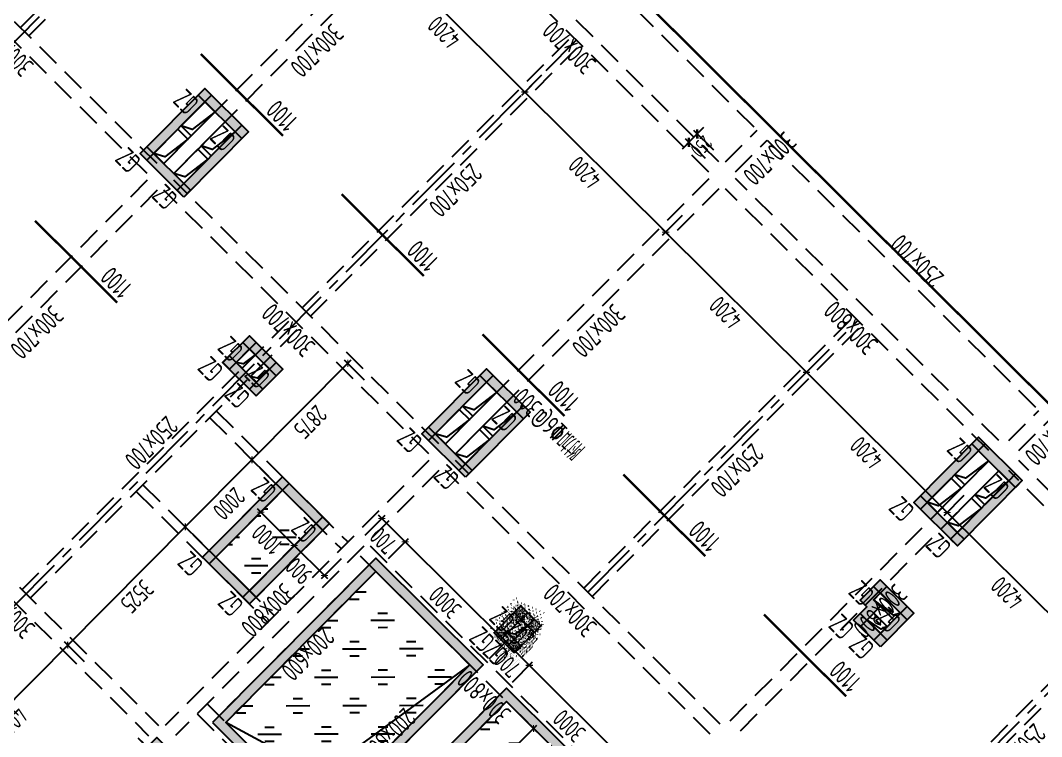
# Model space of a CAD drawing. Extents: x 517450926 to 520131079, y 3499134486 to 3500888201.
# Drawn here: x 518549581 to 518571178, y 3500289607 to 3500304741 of the extents above; entities that cross this region are included whole.
import ezdxf
from ezdxf.enums import TextEntityAlignment as Align

# ---------------------------------------------------------------- set-up
doc = ezdxf.new("R2010")
doc.units = 0
doc.header["$LTSCALE"] = 1000
doc.header["$MEASUREMENT"] = 0
doc.linetypes.add('CENTER', pattern=[2, 1.25, -0.25, 0.25, -0.25])
doc.linetypes.add('DASHED', pattern=[0.75, 0.5, -0.25])
doc.layers.get('0').update_dxf_attribs({"linetype": 'CONTINUOUS'})
doc.layers.get('Defpoints').update_dxf_attribs({"color": 2, "linetype": 'CONTINUOUS'})
for name, color, linetype in [('S_AXIS', 8, 'CENTER'), ('S_AXIS_DIMS', 3, 'CONTINUOUS'), ('S_BEAM', 4, 'DASHED'), ('S_BEAM_SECD_TEXT_HORZ', 9, 'CONTINUOUS'), ('S_BEAM_TEXT_HORZ', 7, 'CONTINUOUS'), ('S_BEAM_TEXT_VERT', 41, 'CONTINUOUS'), ('S_COLU', 2, 'CONTINUOUS'), ('S_COLU_HACH', 15, 'CONTINUOUS'), ('S_COLU_TEXT', 7, 'CONTINUOUS'), ('S_DETL', 7, 'CONTINUOUS'), ('S_DETL_HACH', 254, 'CONTINUOUS'), ('S_FLOR_ENHN', 91, 'DASHED'), ('S_FLOR_TEXT', 51, 'CONTINUOUS'), ('S_HOLE', 201, 'CONTINUOUS'), ('S_PLAN_HACH', 254, 'CONTINUOUS'), ('S_PLAN_REIN', 1, 'CONTINUOUS')]:
    doc.layers.add(name, color=color, linetype=linetype)
doc.styles.add('TH-STYLE3', font='tssdeng.shx', dxfattribs={"width": 0.7, "bigfont": 'tssdchn.shx'})
doc.styles.add('样式 1', font='Tssdeng.shx', dxfattribs={"width": 0.7, "bigfont": 'Tssdchn.shx'})
doc.dimstyles.new('TSSD_100_100', dxfattribs={"dimtxt": 375, "dimasz": 100, "dimexe": 100, "dimexo": 0, "dimgap": 125, "dimtad": 1, "dimdec": 1, "dimdsep": 46, "dimtxsty": 'TH-STYLE3', "dimblk": 'ARCHTICK', "dimcen": -100, "dimdle": 100, "dimclrt": 7, "dimadec": 0, "dimazin": 0, "dimtfac": 1, "dimtdec": 1, "dimtix": 1, "dimtmove": 2, "dimatfit": 3, "dimldrblk": 'ARCHTICK', "dimfxl": 500, "dimfxlon": 1, "dimtolj": 1, "dimtzin": 0, "dimarcsym": 0})
doc.dimstyles.new('TSSD_100_100$0', dxfattribs={"dimtxt": 300, "dimasz": 100, "dimexe": 100, "dimexo": 250, "dimgap": 100, "dimtad": 1, "dimdec": 0, "dimzin": 0, "dimdsep": 46, "dimtxsty": 'TH-STYLE3', "dimblk": '_tsdbk', "dimcen": 0, "dimdle": 100, "dimclrt": 7, "dimadec": 1, "dimazin": 0, "dimtfac": 1, "dimtdec": 0, "dimtix": 1, "dimtmove": 2, "dimatfit": 3, "dimldrblk": '_tsdbk', "dimfxl": 1, "dimtolj": 1, "dimtzin": 0, "dimarcsym": 0})
pattern_1 = [(49.99999999999999, (-4138.909421205521, -3263.730762004852), (71.72601826007536, -6.275213498259504), [7.5, -82.5]), (355, (-4138.909421205521, -3263.730762004852), (-13.8751333613, 75.21921337000119), [6, -66]), (100.45144446, (-4132.93225312233, -3264.253695964813), (57.8508846727112, 68.94399909686294), [6.374019199999998, -70.11421119999997]), (46.18420000000002, (-4138.909421205521, -3243.730761528015), (106.7241330671573, -16.55192807930766), [11.25, -123.75]), (96.63563549, (-4130.015746593475, -3245.110092639923), (93.46619456742285, 97.41186007745506), [9.5610342, -105.171376]), (351.1841639899999, (-4138.909421205521, -3243.730761528015), (93.46619450547733, 97.41186002699904), [9, -99.0000001]), (20.99999999999998, (-4128.909420967102, -3248.730761528015), (59.69070521184618, -40.2618890665339), [7.5, -82.5]), (326.0000000000001, (-4128.909420967102, -3248.730761528015), (24.33153319215817, 72.5150045046853), [6, -66]), (71.45144473999999, (-4123.935195684433, -3252.085919380188), (84.02223767299711, 32.25311528063538), [6.374019000000001, -70.1142112]), (37.50000000000001, (-4138.909421205521, -3263.730762004852), (1.215985531729071, 33.28938538313115), [0, -65.19999999999999, 0, -67, 0, -66.25]), (7.499999999999987, (-4138.909421205521, -3263.730762004852), (26.30695374421486, 39.44117118823603), [0, -38.2, 0, -63.7, 0, -25.25]), (327.4999999999999, (-4161.209421157837, -3263.730761528015), (53.38224361724092, -2.255487173437977), [0, -25, 0, -78, 0, -103.5]), (317.5, (-4171.209421157837, -3263.730761528015), (58.31861693423862, 10.01049823323177), [0, -32.49999999999999, 0, -51.79999999999999, 0, -73.49999999999999])]

# ---------------------------------------------------------------- blocks, each defined once
blk = doc.blocks.new('_ArchTick')
at = {"color": 0, "const_width": 0.25}
blk.add_lwpolyline([(-0.5303300858904549, -0.5303300858895454), (0.5303300858904549, 0.5303300858895454)], dxfattribs=at)
blk = doc.blocks.new('*D211')
at = {"layer": 'Defpoints', "color": 0, "transparency": 16777216}
for p in [(518570166.2783051, 3500295331.75263), (518569183.3229949, 3500294343.385498), (518573144.2686317, 3500292370.068354)]:
    blk.add_point(p, dxfattribs=at)
at = {"layer": 'S_AXIS_DIMS', "color": 0, "lineweight": -2, "transparency": 16777216}
for p, q in [((518569535.9044557, 3500294697.908154), (518569112.8067029, 3500294272.480967)), ((518572232.2178471, 3500291311.184924), (518569112.4184637, 3500294413.90179)), ((518572513.8947768, 3500291736.223872), (518572090.797024, 3500291310.796685))]:
    blk.add_line(p, q, dxfattribs=at)
at = {"layer": 'S_AXIS_DIMS', "color": 0, "lineweight": -2, "transparency": 16777216, "xscale": 100, "yscale": 100, "zscale": 100}
for p, rotation in [((518569183.3229949, 3500294343.385498), 135.1572922653654), ((518572161.3133161, 3500291381.701216), 315.1572922653655)]:
    blk.add_blockref('_ArchTick', p, dxfattribs=dict(at, rotation=rotation))
at = {"layer": 'S_AXIS_DIMS', "color": 7, "transparency": 16777216, "insert": (518570451.9547424, 3500292640.966697), "char_height": 375, "attachment_point": 5, "rotation": 135.1572922653654, "style": 'TH-STYLE3'}
blk.add_mtext('\\A1;4200', dxfattribs=at)
blk = doc.blocks.new('*D212')
at = {"layer": 'Defpoints', "color": 0, "transparency": 16777216}
for p in [(518567294.0624247, 3500298399.793711), (518566205.3326759, 3500297305.069781), (518570166.2783051, 3500295331.75263)]:
    blk.add_point(p, dxfattribs=at)
at = {"layer": 'S_AXIS_DIMS', "color": 0, "lineweight": -2, "transparency": 16777216}
for p, q in [((518566557.9141366, 3500297659.592437), (518566134.8163838, 3500297234.16525)), ((518569254.2275279, 3500294272.869207), (518566134.4281447, 3500297375.586073)), ((518569535.9044573, 3500294697.908155), (518569112.8067045, 3500294272.480968))]:
    blk.add_line(p, q, dxfattribs=at)
at = {"layer": 'S_AXIS_DIMS', "color": 0, "lineweight": -2, "transparency": 16777216, "xscale": 100, "yscale": 100, "zscale": 100}
for p, rotation in [((518566205.3326759, 3500297305.069781), 135.1572922653654), ((518569183.3229966, 3500294343.3855), 315.1572922653655)]:
    blk.add_blockref('_ArchTick', p, dxfattribs=dict(at, rotation=rotation))
at = {"layer": 'S_AXIS_DIMS', "color": 7, "transparency": 16777216, "insert": (518567473.9644232, 3500295602.65098), "char_height": 375, "attachment_point": 5, "rotation": 135.1572922653654, "style": 'TH-STYLE3'}
blk.add_mtext('\\A1;4200', dxfattribs=at)
blk = doc.blocks.new('*D213')
at = {"layer": 'Defpoints', "color": 0, "transparency": 16777216}
for p in [(518564245.5558221, 3500301290.573428), (518563227.3423781, 3500300266.754043), (518567294.0624247, 3500298399.793711)]:
    blk.add_point(p, dxfattribs=at)
at = {"layer": 'S_AXIS_DIMS', "color": 0, "lineweight": -2, "transparency": 16777216}
for p, q in [((518563579.9238391, 3500300621.276699), (518563156.826086, 3500300195.849512)), ((518566276.2372084, 3500297234.553491), (518563156.4378469, 3500300337.270335)), ((518566557.9141381, 3500297659.592439), (518566134.816385, 3500297234.165252))]:
    blk.add_line(p, q, dxfattribs=at)
at = {"layer": 'S_AXIS_DIMS', "color": 0, "lineweight": -2, "transparency": 16777216, "xscale": 100, "yscale": 100, "zscale": 100}
for p, rotation in [((518563227.3423781, 3500300266.754043), 135.1572922653654), ((518566205.3326771, 3500297305.069782), 315.1572922653655)]:
    blk.add_blockref('_ArchTick', p, dxfattribs=dict(at, rotation=rotation))
at = {"layer": 'S_AXIS_DIMS', "color": 7, "transparency": 16777216, "insert": (518564495.9741147, 3500298564.335253), "char_height": 375, "attachment_point": 5, "rotation": 135.1572922653654, "style": 'TH-STYLE3'}
blk.add_mtext('\\A1;4200', dxfattribs=at)
blk = doc.blocks.new('*D214')
at = {"layer": 'Defpoints', "color": 0, "transparency": 16777216}
for p in [(518561338.0817955, 3500304323.162248), (518560249.3520553, 3500303228.438327), (518564245.5558221, 3500301290.573428)]:
    blk.add_point(p, dxfattribs=at)
at = {"layer": 'S_AXIS_DIMS', "color": 0, "lineweight": -2, "transparency": 16777216}
for p, q in [((518560601.933516, 3500303582.960983), (518560178.8357632, 3500303157.533796)), ((518563298.2469096, 3500300196.237751), (518560178.4475241, 3500303298.954619)), ((518563579.9238393, 3500300621.276699), (518563156.8260865, 3500300195.849512))]:
    blk.add_line(p, q, dxfattribs=at)
at = {"layer": 'S_AXIS_DIMS', "color": 0, "lineweight": -2, "transparency": 16777216, "xscale": 100, "yscale": 100, "zscale": 100}
for p, rotation in [((518560249.3520553, 3500303228.438327), 135.1572922653654), ((518563227.3423786, 3500300266.754043), 315.1572922653655)]:
    blk.add_blockref('_ArchTick', p, dxfattribs=dict(at, rotation=rotation))
at = {"layer": 'S_AXIS_DIMS', "color": 7, "transparency": 16777216, "insert": (518561517.9838037, 3500301526.019526), "char_height": 375, "attachment_point": 5, "rotation": 135.1572922653654, "style": 'TH-STYLE3'}
blk.add_mtext('\\A1;4200', dxfattribs=at)
blk = doc.blocks.new('*D215')
at = {"layer": 'Defpoints', "color": 0, "transparency": 16777216}
for p in [(518558289.5752032, 3500307213.941969), (518557271.3617599, 3500306190.122584), (518561338.0817955, 3500304323.162248)]:
    blk.add_point(p, dxfattribs=at)
at = {"layer": 'S_AXIS_DIMS', "color": 0, "lineweight": -2, "transparency": 16777216}
for p, q in [((518557623.9432206, 3500306544.64524), (518557200.8454678, 3500306119.218053)), ((518560320.2565868, 3500303157.922035), (518557200.4572287, 3500306260.638876)), ((518560601.9335163, 3500303582.960983), (518560178.8357635, 3500303157.533796))]:
    blk.add_line(p, q, dxfattribs=at)
at = {"layer": 'S_AXIS_DIMS', "color": 0, "lineweight": -2, "transparency": 16777216, "xscale": 100, "yscale": 100, "zscale": 100}
for p, rotation in [((518557271.3617599, 3500306190.122584), 135.1572922653654), ((518560249.3520555, 3500303228.438327), 315.1572922653655)]:
    blk.add_blockref('_ArchTick', p, dxfattribs=dict(at, rotation=rotation))
at = {"layer": 'S_AXIS_DIMS', "color": 7, "transparency": 16777216, "insert": (518558539.993495, 3500304487.703795), "char_height": 375, "attachment_point": 5, "rotation": 135.1572922653654, "style": 'TH-STYLE3'}
blk.add_mtext('\\A1;4200', dxfattribs=at)
blk = doc.blocks.new('*D280')
at = {"layer": 'Defpoints', "color": 0, "transparency": 16777216}
for p in [(518560343.7274613, 3500291113.373983), (518559721.4354727, 3500290487.655864), (518561848.5714071, 3500288372.167103)]:
    blk.add_point(p, dxfattribs=at)
at = {"layer": 'S_AXIS_DIMS', "color": 0, "lineweight": -2, "transparency": 16777216}
for p, q in [((518559991.1460006, 3500290758.851328), (518560414.2437534, 3500291184.278515)), ((518562541.7679257, 3500288927.368929), (518560272.8229301, 3500291183.890276)), ((518562118.2819338, 3500288643.362565), (518562541.3796866, 3500289068.789752))]:
    blk.add_line(p, q, dxfattribs=at)
at = {"layer": 'S_AXIS_DIMS', "color": 0, "lineweight": -2, "transparency": 16777216, "xscale": 100, "yscale": 100, "zscale": 100}
for p, rotation in [((518560343.7274613, 3500291113.373983), 135.1572922659514), ((518562470.8633945, 3500288997.885221), 315.1572922659514)]:
    blk.add_blockref('_ArchTick', p, dxfattribs=dict(at, rotation=rotation))
at = {"layer": 'S_AXIS_DIMS', "color": 7, "transparency": 16777216, "insert": (518561186.9320149, 3500289834.052942), "char_height": 375, "attachment_point": 5, "rotation": 135.1572922659514, "style": 'TH-STYLE3'}
blk.add_mtext('\\A1;3000', dxfattribs=at)
blk = doc.blocks.new('*D281')
at = {"layer": 'Defpoints', "color": 0, "transparency": 16777216}
for p in [(518557720.2598088, 3500293722.476796), (518557097.9678183, 3500293096.758675), (518559228.0097077, 3500290984.191863)]:
    blk.add_point(p, dxfattribs=at)
at = {"layer": 'S_AXIS_DIMS', "color": 0, "lineweight": -2, "transparency": 16777216}
for p, q in [((518557367.6783478, 3500293367.954141), (518557790.7761009, 3500293793.381328)), ((518559918.300276, 3500291536.471739), (518557649.3552778, 3500293792.993088)), ((518559494.8142838, 3500291252.465375), (518559917.9120369, 3500291677.892562))]:
    blk.add_line(p, q, dxfattribs=at)
at = {"layer": 'S_AXIS_DIMS', "color": 0, "lineweight": -2, "transparency": 16777216, "xscale": 100, "yscale": 100, "zscale": 100}
for p, rotation in [((518557720.2598088, 3500293722.476796), 135.1572922659514), ((518559847.3957448, 3500291606.988031), 315.1572922659514)]:
    blk.add_blockref('_ArchTick', p, dxfattribs=dict(at, rotation=rotation))
at = {"layer": 'S_AXIS_DIMS', "color": 7, "transparency": 16777216, "insert": (518558563.4643638, 3500292443.155754), "char_height": 375, "attachment_point": 5, "rotation": 135.1572922659514, "style": 'TH-STYLE3'}
blk.add_mtext('\\A1;3000', dxfattribs=at)
blk = doc.blocks.new('*D283')
at = {"layer": 'Defpoints', "color": 0, "transparency": 16777216}
for p in [(518559850.0109386, 3500290359.784417), (518560433.8314097, 3500289779.160666), (518556465.2288954, 3500286956.3669)]:
    blk.add_point(p, dxfattribs=at)
at = {"layer": 'S_AXIS_DIMS', "color": 0, "lineweight": -2, "transparency": 16777216}
for p, q in [((518560079.3087525, 3500290131.742126), (518560504.7359395, 3500289708.644373)), ((518556978.5330729, 3500286304.838618), (518560504.3477004, 3500289850.065197)), ((518556694.5267093, 3500286728.32461), (518557119.9538963, 3500286305.226856))]:
    blk.add_line(p, q, dxfattribs=at)
at = {"layer": 'S_AXIS_DIMS', "color": 0, "lineweight": -2, "transparency": 16777216, "xscale": 100, "yscale": 100, "zscale": 100}
for p, rotation in [((518560433.8314083, 3500289779.160666), 45.15729226595141), ((518557049.049365, 3500286375.743149), 225.1572922659514)]:
    blk.add_blockref('_ArchTick', p, dxfattribs=dict(at, rotation=rotation))
at = {"layer": 'S_AXIS_DIMS', "color": 7, "transparency": 16777216, "insert": (518558963.0170469, 3500287857.088494), "char_height": 375, "attachment_point": 5, "rotation": 225.1572922659514, "style": 'TH-STYLE3'}
blk.add_mtext('\\A1;4800', dxfattribs=at)
blk = doc.blocks.new('*D284')
at = {"layer": 'Defpoints', "color": 0, "transparency": 16777216}
for p in [(518556505.1717675, 3500297494.246012), (518557000.6197884, 3500297001.510826), (518554973.2763708, 3500294963.00554)]:
    blk.add_point(p, dxfattribs=at)
at = {"layer": 'S_AXIS_DIMS', "color": 0, "lineweight": -2, "transparency": 16777216}
for p, q in [((518554407.3120587, 3500295384.836193), (518556575.6880586, 3500297565.150543)), ((518556859.6944222, 3500297141.664551), (518556434.267235, 3500297564.762304)), ((518554832.351007, 3500295103.159264), (518554406.9238198, 3500295526.257016))]:
    blk.add_line(p, q, dxfattribs=at)
at = {"layer": 'S_AXIS_DIMS', "color": 0, "lineweight": -2, "transparency": 16777216, "xscale": 100, "yscale": 100, "zscale": 100}
for p, rotation in [((518556505.1717663, 3500297494.246012), 45.15729226595141), ((518554477.828351, 3500295455.740725), 225.1572922659514)]:
    blk.add_blockref('_ArchTick', p, dxfattribs=dict(at, rotation=rotation))
at = {"layer": 'S_AXIS_DIMS', "color": 7, "transparency": 16777216, "insert": (518555713.076719, 3500296254.629955), "char_height": 375, "attachment_point": 5, "rotation": 225.1572922659514, "style": 'TH-STYLE3'}
blk.add_mtext('\\A1;2875', dxfattribs=at)
blk = doc.blocks.new('*D285')
at = {"layer": 'Defpoints', "color": 0, "transparency": 16777216}
for p in [(518554982.1393986, 3500294954.191058), (518553067.5025172, 3500294037.65011), (518553571.813555, 3500293536.100436)]:
    blk.add_point(p, dxfattribs=at)
at = {"layer": 'S_AXIS_DIMS', "color": 0, "lineweight": -2, "transparency": 16777216}
for p, q in [((518554548.344651, 3500295526.645264), (518552996.9862239, 3500293966.745579)), ((518554832.3510144, 3500295103.159272), (518554406.9238274, 3500295526.257025)), ((518553422.0251718, 3500293685.068649), (518552996.5979848, 3500294108.166402))]:
    blk.add_line(p, q, dxfattribs=at)
at = {"layer": 'S_AXIS_DIMS', "color": 0, "lineweight": -2, "transparency": 16777216, "xscale": 100, "yscale": 100, "zscale": 100}
for p, rotation in [((518554477.8283587, 3500295455.740733), 45.15729226595141), ((518553067.502516, 3500294037.650109), 225.1572922659514)]:
    blk.add_blockref('_ArchTick', p, dxfattribs=dict(at, rotation=rotation))
at = {"layer": 'S_AXIS_DIMS', "color": 7, "transparency": 16777216, "insert": (518553994.2420979, 3500294526.332008), "char_height": 375, "attachment_point": 5, "rotation": 225.1572922659514, "style": 'TH-STYLE3'}
blk.add_mtext('\\A1;2000', dxfattribs=at)
blk = doc.blocks.new('*D286')
at = {"layer": 'Defpoints', "color": 0, "transparency": 16777216}
for p in [(518553571.813555, 3500293536.100436), (518550581.8032205, 3500291538.265385), (518552397.8481281, 3500289732.164264)]:
    blk.add_point(p, dxfattribs=at)
at = {"layer": 'S_AXIS_DIMS', "color": 0, "lineweight": -2, "transparency": 16777216}
for p, q in [((518553138.0188093, 3500294108.55464), (518550511.2869272, 3500291467.360854)), ((518553422.0251729, 3500293685.068647), (518552996.597986, 3500294108.1664)), ((518550936.325875, 3500291185.683924), (518550510.8986881, 3500291608.781677))]:
    blk.add_line(p, q, dxfattribs=at)
at = {"layer": 'S_AXIS_DIMS', "color": 0, "lineweight": -2, "transparency": 16777216, "xscale": 100, "yscale": 100, "zscale": 100}
for p, rotation in [((518553067.5025172, 3500294037.650108), 45.15729226595141), ((518550581.8032193, 3500291538.265385), 225.1572922659514)]:
    blk.add_blockref('_ArchTick', p, dxfattribs=dict(at, rotation=rotation))
at = {"layer": 'S_AXIS_DIMS', "color": 7, "transparency": 16777216, "insert": (518552046.2295284, 3500292567.594334), "char_height": 375, "attachment_point": 5, "rotation": 225.1572922659514, "style": 'TH-STYLE3'}
blk.add_mtext('\\A1;3525', dxfattribs=at)
blk = doc.blocks.new('*D287')
at = {"layer": 'Defpoints', "color": 0, "transparency": 16777216}
for p in [(518555885.205833, 3500294160.495075), (518555372.3102145, 3500293644.775626), (518556664.3792455, 3500293667.657441)]:
    blk.add_point(p, dxfattribs=at)
at = {"layer": 'S_AXIS_DIMS', "color": 0, "lineweight": -2, "transparency": 16777216}
for p, q in [((518555724.8916752, 3500293999.298282), (518555301.7939224, 3500293573.871095)), ((518556081.3555841, 3500292939.612647), (518555301.4056833, 3500293715.291918)), ((518556363.0325136, 3500293364.651595), (518555939.9347608, 3500292939.224408))]:
    blk.add_line(p, q, dxfattribs=at)
at = {"layer": 'S_AXIS_DIMS', "color": 0, "lineweight": -2, "transparency": 16777216, "xscale": 100, "yscale": 100, "zscale": 100}
for p, rotation in [((518555372.3102145, 3500293644.775626), 135.1572922659514), ((518556010.4510529, 3500293010.128939), 315.1572922659514)]:
    blk.add_blockref('_ArchTick', p, dxfattribs=dict(at, rotation=rotation))
at = {"layer": 'S_AXIS_DIMS', "color": 7, "transparency": 16777216, "insert": (518555471.017221, 3500293105.875623), "char_height": 375, "attachment_point": 5, "rotation": 135.1572922659514, "style": 'TH-STYLE3'}
blk.add_mtext('\\A1;900', dxfattribs=at)
blk = doc.blocks.new('*D288')
at = {"layer": 'Defpoints', "color": 0, "transparency": 16777216}
for p in [(518555123.9484515, 3500294813.158464), (518554663.2649031, 3500294349.938547), (518555832.9937625, 3500294107.995545)]:
    blk.add_point(p, dxfattribs=at)
at = {"layer": 'S_AXIS_DIMS', "color": 0, "lineweight": -2, "transparency": 16777216}
for p, q in [((518555015.8463638, 3500294704.461203), (518554592.748611, 3500294279.034016)), ((518555443.2147446, 3500293574.259335), (518554592.3603721, 3500294420.454839)), ((518555724.891674, 3500293999.298283), (518555301.7939212, 3500293573.871096))]:
    blk.add_line(p, q, dxfattribs=at)
at = {"layer": 'S_AXIS_DIMS', "color": 0, "lineweight": -2, "transparency": 16777216, "xscale": 100, "yscale": 100, "zscale": 100}
for p, rotation in [((518554663.2649031, 3500294349.938547), 135.1572922659514), ((518555372.3102133, 3500293644.775627), 315.1572922659514)]:
    blk.add_blockref('_ArchTick', p, dxfattribs=dict(at, rotation=rotation))
at = {"layer": 'S_AXIS_DIMS', "color": 7, "transparency": 16777216, "insert": (518554797.4241455, 3500293775.780427), "char_height": 375, "attachment_point": 5, "rotation": 135.1572922659514, "style": 'TH-STYLE3'}
blk.add_mtext('\\A1;1000', dxfattribs=at)
blk = doc.blocks.new('*D375')
at = {"layer": 'Defpoints', "color": 0, "transparency": 16777216}
for p in [(518559847.3957441, 3500291606.988029), (518559225.103754, 3500290981.269909), (518559721.4354727, 3500290487.655864)]:
    blk.add_point(p, dxfattribs=at)
at = {"layer": 'S_AXIS_DIMS', "color": 0, "lineweight": -2, "transparency": 16777216}
for p, q in [((518559494.8142834, 3500291252.465374), (518559917.9120364, 3500291677.892561)), ((518559847.3957441, 3500291606.988029), (518559776.4912128, 3500291677.504322)), ((518560343.7274623, 3500291113.373984), (518559847.3957441, 3500291606.988029)), ((518559991.1460016, 3500290758.851329), (518560414.2437546, 3500291184.278516)), ((518560343.7274623, 3500291113.373984), (518560414.6319933, 3500291042.857693))]:
    blk.add_line(p, q, dxfattribs=at)
at = {"layer": 'S_AXIS_DIMS', "color": 0, "lineweight": -2, "transparency": 16777216, "xscale": 100, "yscale": 100, "zscale": 100}
for p, rotation in [((518559847.3957441, 3500291606.988029), 315.1572922659514), ((518560343.7274623, 3500291113.373984), 135.1572922659514)]:
    blk.add_blockref('_ArchTick', p, dxfattribs=dict(at, rotation=rotation))
at = {"layer": 'S_AXIS_DIMS', "color": 7, "transparency": 16777216, "insert": (518559875.1981902, 3500291138.604347), "char_height": 375, "attachment_point": 5, "rotation": 135.1572922659514, "style": 'TH-STYLE3'}
blk.add_mtext('\\A1;700', dxfattribs=at)
blk = doc.blocks.new('*D376')
at = {"layer": 'Defpoints', "color": 0, "transparency": 16777216}
for p in [(518557223.9280903, 3500294216.090841), (518556601.6360991, 3500293590.37272), (518557097.967818, 3500293096.758675)]:
    blk.add_point(p, dxfattribs=at)
at = {"layer": 'S_AXIS_DIMS', "color": 0, "lineweight": -2, "transparency": 16777216}
for p, q in [((518556871.3466294, 3500293861.568186), (518557294.4443824, 3500294286.995373)), ((518557223.9280903, 3500294216.090841), (518557153.0235591, 3500294286.607134)), ((518557720.2598088, 3500293722.476796), (518557223.9280903, 3500294216.090841)), ((518557367.6783478, 3500293367.954141), (518557790.7761009, 3500293793.381328)), ((518557720.2598088, 3500293722.476796), (518557791.16434, 3500293651.960504))]:
    blk.add_line(p, q, dxfattribs=at)
at = {"layer": 'S_AXIS_DIMS', "color": 0, "lineweight": -2, "transparency": 16777216, "xscale": 100, "yscale": 100, "zscale": 100}
for p, rotation in [((518557223.9280903, 3500294216.090841), 315.1572922659514), ((518557720.2598088, 3500293722.476796), 135.1572922659514)]:
    blk.add_blockref('_ArchTick', p, dxfattribs=dict(at, rotation=rotation))
at = {"layer": 'S_AXIS_DIMS', "color": 7, "transparency": 16777216, "insert": (518557251.7305365, 3500293747.707159), "char_height": 375, "attachment_point": 5, "rotation": 135.1572922659514, "style": 'TH-STYLE3'}
blk.add_mtext('\\A1;700', dxfattribs=at)
blk = doc.blocks.new('*D413')
at = {"layer": 'Defpoints', "color": 0, "transparency": 16777216}
for p in [(518551450.8358488, 3500290673.99116), (518547732.9450281, 3500288673.722334), (518548641.1038342, 3500287770.536167)]:
    blk.add_point(p, dxfattribs=at)
at = {"layer": 'S_AXIS_DIMS', "color": 0, "lineweight": -2, "transparency": 16777216}
for p, q in [((518550652.3195131, 3500291609.169915), (518547662.428735, 3500288602.817802)), ((518550936.3258765, 3500291185.683923), (518550510.8986895, 3500291608.781676)), ((518548087.4676828, 3500288321.140873), (518547662.0404959, 3500288744.238626))]:
    blk.add_line(p, q, dxfattribs=at)
at = {"layer": 'S_AXIS_DIMS', "color": 0, "lineweight": -2, "transparency": 16777216, "xscale": 100, "yscale": 100, "zscale": 100}
for p, rotation in [((518550581.8032207, 3500291538.265384), 45.15729226595141), ((518547732.9450271, 3500288673.722333), 225.1572922659514)]:
    blk.add_blockref('_ArchTick', p, dxfattribs=dict(at, rotation=rotation))
at = {"layer": 'S_AXIS_DIMS', "color": 7, "transparency": 16777216, "insert": (518549378.9507844, 3500289885.630446), "char_height": 375, "attachment_point": 5, "rotation": 225.1572922659514, "style": 'TH-STYLE3'}
blk.add_mtext('\\A1;4040', dxfattribs=at)
blk = doc.blocks.new('_tsdbk')
blk.add_line((-1, 0), (0, 0))
at = {"const_width": 0.5}
blk.add_lwpolyline([(-0.7000000000000001, -0.7000000000000001), (0.7000000000000001, 0.7000000000000001)], dxfattribs=at)
blk = doc.blocks.new('*D500')
at = {"layer": 'Defpoints', "color": 0, "transparency": 16777216}
for p in [(518563720.6995761, 3500302165.142606), (518564420.8759422, 3500301821.386828), (518564244.5852196, 3500301644.125508)]:
    blk.add_point(p, dxfattribs=at)
at = {"layer": 'S_AXIS_DIMS', "color": 0, "lineweight": -2, "transparency": 16777216}
for p, q in [((518563967.5065901, 3500302413.308457), (518564038.0228822, 3500302484.212989)), ((518564067.3238912, 3500301820.416238), (518563649.7950444, 3500302235.658898)), ((518563896.990298, 3500302342.403926), (518563720.6995754, 3500302165.142606)), ((518564243.6146138, 3500301997.677559), (518563826.085767, 3500302412.920218)), ((518563650.1832831, 3500302094.238075), (518563579.666991, 3500302023.333544))]:
    blk.add_line(p, q, dxfattribs=at)
at = {"layer": 'S_AXIS_DIMS', "color": 0, "lineweight": -2, "transparency": 16777216, "xscale": 100, "yscale": 100, "zscale": 100}
for p, rotation in [((518563896.990298, 3500302342.403926), 225.1572922716261), ((518563720.6995754, 3500302165.142606), 45.15729227162608)]:
    blk.add_blockref('_tsdbk', p, dxfattribs=dict(at, rotation=rotation))
at = {"layer": 'S_AXIS_DIMS', "color": 7, "transparency": 16777216, "insert": (518563986.1062646, 3500302077.482535), "char_height": 300, "attachment_point": 5, "rotation": 225.1572922716261, "style": 'TH-STYLE3'}
blk.add_mtext('\\A1;250', dxfattribs=at)
blk = doc.blocks.new('A$C04C438BD')
at = {"layer": 'S_COLU_HACH'}
blk.add_hatch(color=256, dxfattribs=at).paths.add_polyline_path([(0, 200), (200, 200), (200, 0), (0, 0)])
at = {"layer": 'S_COLU'}
blk.add_lwpolyline([(0, 200), (200, 200), (200, 0), (0, 0)], close=True, dxfattribs=at)
at = {"layer": 'S_COLU_TEXT', "style": 'TH-STYLE3', "width": 0.65}
blk.add_text('GZ', height=420, dxfattribs=at).set_placement((70, 270))
blk = doc.blocks.new('A$C764F1892')
at = {"layer": 'S_DETL_HACH'}
h = blk.add_hatch(dxfattribs=at)
h.set_pattern_fill('AR-CONC', color=256, scale=10)
h.set_pattern_definition(pattern_1)
h.paths.add_polyline_path([(9189.989406347275, 15800.00001716614), (9189.989406347275, 10900.00001478195), (12389.98940658569, 10900.00001478195), (12389.98940682411, 15800.00001764297)])
h.paths.add_polyline_path([(9389.989406108856, 15600.00001716614), (12189.98940730095, 15600.00001716614), (12189.98940682411, 11100.00001478195), (9389.9894053936, 11100.00001430511)], flags=16)
h = blk.add_hatch(dxfattribs=at)
h.set_pattern_fill('AR-CONC', color=256, scale=10)
h.set_pattern_definition(pattern_1)
h.paths.add_polyline_path([(13089.98940634727, 15800.00001811981), (13089.98940634727, 10900.00001573563), (16289.98940682411, 10900.00001621246), (16289.98940753937, 15800.00001811981)])
h.paths.add_polyline_path([(13289.98940634727, 15600.00001811981), (16089.98940706253, 15600.00001859665), (16089.98940682411, 11100.00001621246), (13289.98940634727, 11100.00001621246)], flags=16)
h = blk.add_hatch(dxfattribs=at)
h.set_pattern_fill('AR-CONC', color=256, scale=10)
h.set_pattern_definition(pattern_1)
h.paths.add_polyline_path([(17500.50007200241, 13471.86239767075), (17500.50007200241, 11071.86239719391), (18900.50007176399, 11071.86239671707), (18900.50007176399, 13471.86239719391)])
h.paths.add_polyline_path([(17700.50007200241, 13271.86239767075), (18700.50007152557, 13271.86239767075), (18700.50007176399, 11271.86239671707), (17700.50007200241, 11271.86239767075)], flags=16)
h = blk.add_hatch(dxfattribs=at)
h.set_pattern_fill('AR-CONC', color=256, scale=10)
h.set_pattern_definition(pattern_1)
h.paths.add_polyline_path([(12800.4982407093, 10254.12102127075), (12800.51502466202, 9454.121022701263), (13400.50820422173, 9455.218173027039), (13400.49142098427, 10255.21817302704)])
h.paths.add_polyline_path([(13000.49991822243, 10054.12102174759), (13200.4999191761, 10055.21817350388), (13200.49991941452, 9655.218173027039), (13000.49991822243, 9654.121020317078)], flags=16)
h = blk.add_hatch(dxfattribs=at)
h.set_pattern_fill('AR-CONC', color=256, scale=10)
h.set_pattern_definition(pattern_1)
h.paths.add_polyline_path([(20500.49998998642, 10254.12268590927), (20499.82118201256, 9454.129428863525), (21499.82117819786, 9454.112644672394), (21500.49998497963, 10254.10590076447)])
h.paths.add_polyline_path([(20700.499989748, 10054.12100744247), (21300.49998664856, 10054.12100744247), (21300.49971532822, 9654.120930671692), (20699.82118105888, 9654.120930671692)], flags=16)
h = blk.add_hatch(dxfattribs=at)
h.set_pattern_fill('AR-CONC', color=256, scale=10)
h.set_pattern_definition(pattern_1)
h.paths.add_polyline_path([(16150.304946661, 8354.121629714966), (16150.30494713783, 6414.121628284454), (17450.31837964058, 6414.121621608734), (17450.3183786869, 8354.121624469757)])
h.paths.add_polyline_path([(16350.52419924736, 8154.121031284332), (17250.53763127327, 8154.121026992798), (17250.53763079643, 6614.121027469635), (16350.52419948578, 6614.121030807495)], flags=16)
h = blk.add_hatch(dxfattribs=at)
h.set_pattern_fill('AR-CONC', color=256, scale=10)
h.set_pattern_definition(pattern_1)
h.paths.add_polyline_path([(24550.27401423454, 8354.232964992523), (24550.27401447296, 6414.232964038849), (25850.28744697571, 6414.232957363129), (25850.2874455452, 8354.232959747314)])
h.paths.add_polyline_path([(24750.49326586723, 8154.232367038727), (25650.50669813156, 8154.23236322403), (25650.50669765472, 6614.23236322403), (24750.49326658249, 6614.23236656189)], flags=16)
h = blk.add_hatch(dxfattribs=at)
h.set_pattern_fill('AR-CONC', color=256, scale=10)
h.set_pattern_definition(pattern_1)
h.paths.add_polyline_path([(7400.499989748001, 4704.121021747589), (7400.499987840652, 3704.12101650238), (8400.499988555908, 3704.121018409729), (8400.499990224838, 4304.121018886566), (8200.499986410141, 4304.121019363403), (8200.499986886978, 4704.121020793915)])
h.paths.add_polyline_path([(7600.499989509583, 4504.121021270752), (8000.499986886978, 4504.121020793915), (8000.49998664856, 4104.121019363403), (8200.499989748001, 4104.121019363403), (8200.499989271164, 3904.121018886566), (7600.49998831749, 3904.121016979218)], flags=16)
h = blk.add_hatch(dxfattribs=at)
h.set_pattern_fill('AR-CONC', color=256, scale=10)
h.set_pattern_definition(pattern_1)
h.paths.add_polyline_path([(7750.714527368546, 2044.166417598724), (7750.714525938034, 99.92577171325684), (9050.727957963943, 99.92576503753662), (9050.727959871292, 2044.166410923004)])
h.paths.add_polyline_path([(7950.495276451111, 1844.167012214661), (8850.508707284927, 1844.167008399963), (8850.539630651474, 304.1210098266602), (7950.526198148727, 304.1210141181946)], flags=16)
at = {"layer": 'S_DETL'}
for points in [[(12389.98940682411, 15800.00001764297), (9189.989406347275, 15800.00001716614), (9189.989406347275, 10900.00001478195), (12389.98940658569, 10900.00001478195)], [(16289.98940753937, 15800.00001811981), (13089.98940634727, 15800.00001811981), (13089.98940634727, 10900.00001573563), (16289.98940682411, 10900.00001621246)], [(12189.98940730095, 15600.00001716614), (9389.989406108856, 15600.00001716614), (9389.9894053936, 11100.00001430511), (12189.98940682411, 11100.00001478195)], [(16089.98940706253, 15600.00001859665), (13289.98940634727, 15600.00001811981), (13289.98940634727, 11100.00001621246), (16089.98940682411, 11100.00001621246)], [(17500.50007200241, 13471.86239767075), (18900.50007176399, 13471.86239719391), (18900.50007176399, 11071.86239671707), (17500.50007200241, 11071.86239719391)], [(17700.50007200241, 13271.86239767075), (18700.50007152557, 13271.86239767075), (18700.50007176399, 11271.86239671707), (17700.50007200241, 11271.86239767075)], [(12800.4982407093, 10254.12102127075), (13400.49142098427, 10255.21817302704), (13400.50820422173, 9455.218173027039), (12800.51502466202, 9454.121022701263)], [(20500.49998998642, 10254.12268590927), (20499.82118201256, 9454.129428863525), (21499.82117819786, 9454.112644672394), (21500.49998497963, 10254.10590076447)], [(13200.4999191761, 10055.21817350388), (13000.49991822243, 10054.12102174759), (13000.49991822243, 9654.121020317078), (13200.49991941452, 9655.218173027039)], [(20699.82118105888, 9654.120930671692), (20700.499989748, 10054.12100744247), (21300.49998664856, 10054.12100744247), (21300.49971532822, 9654.120930671692)], [(16150.304946661, 8354.121629714966), (17450.3183786869, 8354.121624469757), (17450.31837964058, 6414.121621608734), (16150.30494713783, 6414.121628284454)], [(24550.27401423454, 8354.232964992523), (25850.2874455452, 8354.232959747314), (25850.28744697571, 6414.232957363129), (24550.27401447296, 6414.232964038849)], [(16350.52419924736, 8154.121031284332), (17250.53763127327, 8154.121026992798), (17250.53763079643, 6614.121027469635), (16350.52419948578, 6614.121030807495)], [(24750.49326586723, 8154.232367038727), (25650.50669813156, 8154.23236322403), (25650.50669765472, 6614.23236322403), (24750.49326658249, 6614.23236656189)], [(7400.499989748001, 4704.121021747589), (8200.499986886978, 4704.121020793915), (8200.499986410141, 4304.121019363403), (8400.499990224838, 4304.121018886566), (8400.499988555908, 3704.121018409729), (7400.499987840652, 3704.12101650238)], [(9050.727957963943, 99.92576503753662), (7750.714525938034, 99.92577171325684), (7750.714527368546, 2044.166417598724), (9050.727959871292, 2044.166410923004)], [(8850.539630651474, 304.1210098266602), (7950.526198148727, 304.1210141181946), (7950.495276451111, 1844.167012214661), (8850.508707284927, 1844.167008399963)]]:
    blk.add_lwpolyline(points, close=True, dxfattribs=at)
blk.add_lwpolyline([(7600.499988555908, 4504.121021270752), (8000.499986886978, 4504.121020793915), (8000.49998664856, 4104.121019363403), (8200.499989748001, 4104.121019363403), (8200.499989271164, 3904.121018886566), (7600.49998831749, 3904.121016979218), (7600.499989748001, 4504.121021747589)], dxfattribs=at)
at = {"layer": 'S_COLU'}
for p in [(16700.50320076942, 16853.44288539886), (17500.28081893921, 13271.86299610138), (18700.28081893921, 13271.86299610138), (17500.28081846237, 11071.86299562454), (18700.28081798553, 11071.86299514771), (12800.07968878746, 10054.12102174759), (13200.49144387245, 10054.12942171097), (20500.49998950958, 10054.12268638611), (21300.49999642372, 10053.42775535583), (12800.49991822243, 9454.121020317078), (13200.91167330742, 9454.129420757294), (20499.82118105888, 9454.122715950012), (21299.82118749619, 9453.427784919739), (16150.304946661, 8154.121630191803), (17250.3183786869, 8154.12162399292), (24550.27401375771, 8154.232964992523), (25650.28745698929, 8153.554814338684), (16150.30493783951, 6414.122225761414), (17250.31836986542, 6414.122220039368), (24550.27400493622, 6414.233561038971), (25650.2874481678, 6413.555410385132), (7400.081437826157, 4504.121021747589), (8000.499986886978, 4504.121021270752), (7400.081439495087, 3704.121016979218), (8200.499988794327, 3704.121017456055), (7750.295975923538, 1844.166417121887), (8850.727959871292, 1844.166411876678), (7750.295967817307, 99.92517471313477), (8850.727951526642, 99.92516994476318)]:
    blk.add_blockref('A$C04C438BD', p, dxfattribs=at)

msp = doc.modelspace()

# ---------------------------------------------------------------- hatches: boundary and pattern name
at = {"layer": 'S_PLAN_HACH', "transparency": 33554559}
h = msp.add_hatch(dxfattribs=at)
h.set_pattern_fill('GOST_GLASS', color=256, scale=100)
h.set_pattern_definition([(180.1572922659514, (518630193.4112645, 3500156019.20543), (-601.6448977409144, 598.3505803643253), [500, -700]), (180.1572922659514, (518630043.0000645, 3500156168.79305), (-601.6448977409144, 598.3505803643253), [200, -1000]), (180.1572922659514, (518630043.8236437, 3500155868.79423), (-601.6448977409144, 598.3505803643253), [200, -1000])])
h.paths.add_polyline_path([(518554422.6679204, 3500292689.904921), (518553713.6226078, 3500293395.067841), (518555123.9484506, 3500294813.158465), (518555832.9937631, 3500294107.995545)])
h = msp.add_hatch(dxfattribs=at)
h.set_pattern_fill('GOST_GLASS', color=256, scale=100)
h.set_pattern_definition([(180.1572922659514, (518631680.1667312, 3500151261.533733), (-601.6448977409144, 598.3505803643253), [500, -700]), (180.1572922659514, (518631529.7555311, 3500151411.121354), (-601.6448977409144, 598.3505803643253), [200, -1000]), (180.1572922659514, (518631530.5791103, 3500151111.122533), (-601.6448977409144, 598.3505803643253), [200, -1000])])
h.paths.add_polyline_path([(518555910.0615277, 3500287931.598578), (518553924.7346543, 3500289906.054758), (518557097.9678192, 3500293096.758677), (518559083.2946926, 3500291122.302498)])
h = msp.add_hatch(dxfattribs=at)
h.set_pattern_fill('GOST_GLASS', color=256, scale=100)
h.set_pattern_definition([(180.1572922659514, (518634445.4434474, 3500148511.398339), (-601.6448977409144, 598.3505803643253), [500, -700]), (180.1572922659514, (518634295.0322474, 3500148660.98596), (-601.6448977409144, 598.3505803643253), [200, -1000]), (180.1572922659514, (518634295.8558266, 3500148360.987139), (-601.6448977409144, 598.3505803643253), [200, -1000])])
h.paths.add_polyline_path([(518558675.338244, 3500285181.463184), (518556690.0113705, 3500287155.919363), (518559863.2445354, 3500290346.623283), (518561848.5714089, 3500288372.167104)])

# ---------------------------------------------------------------- linework, layer by layer
at = {"layer": 'S_AXIS'}
for p, q in [((518539233.8702448, 3500294009.393121), (518555382.1012003, 3500310246.530765)), ((518545189.8508629, 3500288086.02458), (518561338.0817952, 3500304323.162247)), ((518561582.2427669, 3500292656.526699), (518567294.0624244, 3500298399.793711)), ((518557137.0702653, 3500276274.73978), (518573250.0430603, 3500292476.42514))]:
    msp.add_line(p, q, dxfattribs=at)
at = {"layer": 'S_BEAM', "linetype": 'Continuous'}
msp.add_line((518547647.295445, 3500320195.539808), (518579625.2390233, 3500288392.692028), dxfattribs=at)
at = {"layer": 'S_BEAM'}
for p, q in [((518549581.650861, 3500304591.409111), (518555293.4705365, 3500310334.67613)), ((518549758.9121888, 3500304415.11838), (518555470.7318642, 3500310158.385399)), ((518559418.4182237, 3500308136.283246), (518565161.6852481, 3500302424.463582)), ((518552471.0104899, 3500301717.870218), (518546869.5525295, 3500307288.657302)), ((518558183.218393, 3500307319.716421), (518552612.4313135, 3500301718.258457)), ((518564350.3596492, 3500301750.482296), (518558748.9016942, 3500307321.269384)), ((518552259.4616134, 3500301505.156625), (518546658.0036529, 3500307075.943709)), ((518558395.9319866, 3500307108.167544), (518552825.1449071, 3500301506.709581)), ((518564138.8107724, 3500301537.768703), (518558537.3528174, 3500307108.555791)), ((518555537.6314669, 3500298668.040587), (518561249.4511313, 3500304411.307612)), ((518555714.8927946, 3500298491.749857), (518561426.7124592, 3500304235.016882)), ((518564491.7804725, 3500301750.870536), (518565161.6852481, 3500302424.463582)), ((518564704.4940661, 3500301539.321659), (518565374.3988416, 3500302212.914705)), ((518565374.3988416, 3500302212.914705), (518571117.6658816, 3500296501.095026)), ((518552259.8498532, 3500301363.735801), (518546689.0627735, 3500295762.277838)), ((518558426.9911083, 3500295794.501679), (518552825.5331538, 3500301365.288765)), ((518564139.1990257, 3500301396.347867), (518558568.4119314, 3500295794.889918)), ((518570270.8880218, 3500295862.371902), (518564704.8823174, 3500301397.900849)), ((518552472.5634468, 3500301152.186925), (518546901.7763671, 3500295550.728961)), ((518558215.4422315, 3500295581.788085), (518552613.9842771, 3500301152.575172)), ((518564351.9126187, 3500301184.798989), (518558781.1255244, 3500295583.341041)), ((518570059.3391452, 3500295649.658309), (518564493.3334408, 3500301185.187256)), ((518549614.2629263, 3500292712.059968), (518555332.8803285, 3500298462.162158)), ((518561493.612103, 3500292744.672064), (518567205.4317607, 3500298487.939076)), ((518549791.5242536, 3500292535.769238), (518555510.1416436, 3500298285.871414)), ((518561670.8734308, 3500292568.381333), (518567382.6930885, 3500298311.648345)), ((518553722.8075316, 3500296488.696841), (518556505.8103809, 3500293720.932365)), ((518570483.019262, 3500295862.954256), (518571117.6658816, 3500296501.095026)), ((518553581.7749469, 3500296346.887779), (518556364.777796, 3500293579.123302)), ((518570695.7328554, 3500295651.405379), (518571330.3794753, 3500296289.546149)), ((518546902.1646126, 3500295409.308148), (518552503.6225669, 3500289838.52106)), ((518558215.8304853, 3500295440.367249), (518552645.0433905, 3500289838.909299)), ((518564382.9717466, 3500289871.133157), (518558781.5137863, 3500295441.92024)), ((518564595.2614388, 3500289942.780416), (518570059.9215086, 3500295437.52707)), ((518576226.8686298, 3500289939.003353), (518570696.3152092, 3500295439.274148)), ((518546690.6157358, 3500295196.594555), (518552292.0736901, 3500289625.807467)), ((518558428.5440783, 3500295228.818372), (518552857.7569835, 3500289627.360422)), ((518564171.42287, 3500289658.419564), (518558569.9649097, 3500295229.206647)), ((518564807.9750325, 3500289731.23154), (518570272.635102, 3500295225.978193)), ((518576015.3197534, 3500289726.289759), (518570484.7663323, 3500295226.560555)), ((518552171.4491044, 3500294928.797155), (518554954.4519537, 3500292161.032679)), ((518553571.8135554, 3500293536.100436), (518554982.1393984, 3500294954.191058)), ((518552030.4165197, 3500294786.988093), (518554813.4193688, 3500292019.223617)), ((518553713.6226184, 3500293395.067852), (518555123.9484614, 3500294813.158474)), ((518554422.6679296, 3500292689.90493), (518555832.9937727, 3500294107.995553)), ((518554564.4769927, 3500292548.872346), (518555974.8028357, 3500293966.962969)), ((518562655.7108272, 3500287992.55132), (518556912.4438151, 3500293704.370978)), ((518562444.1619508, 3500287779.837726), (518556700.8949387, 3500293491.657384)), ((518553782.9255882, 3500290047.087339), (518556956.1587566, 3500293237.791259)), ((518553924.7346502, 3500289906.054756), (518557097.9678186, 3500293096.758675)), ((518567467.2218016, 3500286839.029628), (518573161.412397, 3500292564.570505)), ((518567644.483129, 3500286662.738897), (518573338.6737246, 3500292388.279774)), ((518555910.061524, 3500287931.598574), (518559083.2946925, 3500291122.302493)), ((518556051.870586, 3500287790.56599), (518559225.1037545, 3500290981.269909)), ((518556548.2023039, 3500287296.951944), (518559721.4354724, 3500290487.655864)), ((518556690.011366, 3500287155.919361), (518559863.2445344, 3500290346.62328)), ((518553527.6617618, 3500290300.953466), (518559270.928784, 3500284589.133804)), ((518553316.1128839, 3500290088.239872), (518559059.3799061, 3500284376.420209))]:
    msp.add_line(p, q, dxfattribs=at)
at = {"layer": 'S_FLOR_ENHN', "linetype": 'ByBlock', "const_width": 50}
msp.add_lwpolyline([(518561505.6578245, 3500269038.860927), (518568451.5126308, 3500276022.95725), (518567884.276391, 3500276587.087598), (518579625.2390232, 3500288392.692028), (518547646.9428855, 3500320195.185275), (518548140.9095122, 3500320691.871516), (518541369.5486239, 3500327426.152648), (518523211.3891401, 3500309168.067163), (518523955.8867191, 3500308427.646091), (518522863.068485, 3500307328.811169), (518532328.8233786, 3500297914.886174), (518532751.9288313, 3500298340.321918), (518550442.6101673, 3500280746.506216), (518550090.0274952, 3500280391.984814)], close=True, dxfattribs=at)
at = {"layer": 'S_HOLE'}
for points in [[(518553190.6817058, 3500302299.812295), (518552977.9852652, 3500302511.344113), (518553485.7790555, 3500303021.933645), (518553698.4754961, 3500302810.401828)], [(518552612.4096324, 3500301718.280446), (518552399.7131918, 3500301929.812263), (518552907.5069821, 3500302440.401796), (518553120.2034227, 3500302228.869978)], [(518553616.1516356, 3500301876.67203), (518553403.4551951, 3500302088.203848), (518553911.2489854, 3500302598.79338), (518554123.945426, 3500302387.261563)], [(518553037.7628282, 3500301295.098809), (518552825.0663876, 3500301506.630626), (518553332.8601779, 3500302017.220159), (518553545.5566185, 3500301805.688341)], [(518554268.3399065, 3500297391.757339), (518554144.2552938, 3500297515.162524), (518554425.3421184, 3500297797.796918), (518554549.4267311, 3500297674.391733)], [(518554570.6625474, 3500297093.046896), (518554446.5779348, 3500297216.452081), (518554727.6647594, 3500297499.086475), (518554851.749372, 3500297375.68129)], [(518559146.6208465, 3500296376.369911), (518558933.9244059, 3500296587.901729), (518559441.7181962, 3500297098.491261), (518559654.4146368, 3500296886.959444)], [(518559572.1322621, 3500295953.303498), (518559359.4358215, 3500296164.835316), (518559867.2296118, 3500296675.424848), (518560079.9260524, 3500296463.893031)], [(518558568.3900223, 3500295794.911687), (518558355.6935818, 3500296006.443505), (518558863.4873721, 3500296517.033037), (518559076.1838127, 3500296305.50122)], [(518558993.8221781, 3500295371.809435), (518558781.1257375, 3500295583.341253), (518559288.9195278, 3500296093.930785), (518559501.6159684, 3500295882.398968)], [(518569551.6540206, 3500294926.44159), (518569338.9370853, 3500295137.99379), (518569846.0588874, 3500295647.907634), (518570058.7758228, 3500295436.355434)], [(518569977.0484009, 3500294503.376465), (518569764.3314655, 3500294714.928665), (518570271.4532677, 3500295224.842509), (518570484.170203, 3500295013.290309)], [(518568973.9479089, 3500294345.554822), (518568761.2309736, 3500294557.107022), (518569268.3527758, 3500295067.020866), (518569481.0697111, 3500294855.468667)], [(518569399.4203922, 3500293922.515573), (518569186.7034568, 3500294134.067772), (518569693.825259, 3500294643.981617), (518569906.5421943, 3500294432.429417)], [(518568056.9077978, 3500292076.279034), (518567631.4806076, 3500292499.37679), (518567772.513192, 3500292641.185852), (518568197.9403822, 3500292218.088096)], [(518560311.3965897, 3500291945.928339), (518560169.5875263, 3500292086.960925), (518559887.0679448, 3500291802.885885), (518560028.8770081, 3500291661.8533)], [(518567774.8426294, 3500291792.660913), (518567491.2245051, 3500292074.72608), (518567632.257096, 3500292216.53515), (518567915.8752202, 3500291934.469982)]]:
    msp.add_lwpolyline(points, close=True, dxfattribs=at)
for points in [[(518553698.4754959, 3500302810.401827), (518553213.9043063, 3500302437.890476), (518552977.9850404, 3500302511.34389)], [(518553120.2034225, 3500302228.869978), (518552635.6322329, 3500301856.358627), (518552399.712967, 3500301929.81204)], [(518554123.9454258, 3500302387.261562), (518553639.3742362, 3500302014.750211), (518553403.4549703, 3500302088.203625)], [(518553545.5566183, 3500301805.688341), (518553060.9854287, 3500301433.17699), (518552825.0661628, 3500301506.630403)], [(518554548.9437559, 3500297674.872063), (518554292.1143848, 3500297482.046041), (518554144.2552935, 3500297515.162523)], [(518554851.2663969, 3500297376.161621), (518554594.4370257, 3500297183.335598), (518554446.5779344, 3500297216.452081)], [(518559654.4146366, 3500296886.959443), (518559169.843447, 3500296514.448092), (518558933.9241811, 3500296587.901505)], [(518560079.9260522, 3500296463.89303), (518559595.3548626, 3500296091.381679), (518559359.4355967, 3500296164.835093)], [(518559076.1838125, 3500296305.501219), (518558591.6126229, 3500295932.989868), (518558355.693357, 3500296006.443282)], [(518559501.6159682, 3500295882.398967), (518559017.0447786, 3500295509.887616), (518558781.1255127, 3500295583.34103)], [(518570058.7758225, 3500295436.355434), (518569568.4743541, 3500295066.355115), (518569338.9370852, 3500295137.993789)], [(518570484.1702028, 3500295013.290309), (518569993.8687344, 3500294643.28999), (518569764.3314654, 3500294714.928664)], [(518569481.0697109, 3500294855.468667), (518568990.7682424, 3500294485.468347), (518568761.2309735, 3500294557.107021)], [(518569906.5421941, 3500294432.429417), (518569416.2407256, 3500294062.429098), (518569186.7034567, 3500294134.067772)], [(518568197.9403809, 3500292218.088098), (518568044.2204168, 3500292173.416647), (518567631.4806139, 3500292499.376795)], [(518567915.8752115, 3500291934.469973), (518567782.0969124, 3500291876.176881), (518567491.2245136, 3500292074.726071)], [(518560311.3964313, 3500291945.928496), (518560040.1411063, 3500291770.608806), (518559886.9091599, 3500291802.405139)], [(518559083.2946945, 3500291122.302493), (518555936.1569541, 3500288817.826847), (518553924.734656, 3500289906.054758)]]:
    msp.add_lwpolyline(points, dxfattribs=at)
at = {"layer": 'S_PLAN_HACH', "transparency": 33554559}
for points in [[(518554422.6679204, 3500292689.904921), (518553713.6226078, 3500293395.067841), (518555123.9484506, 3500294813.158465), (518555832.9937631, 3500294107.995545)], [(518555910.0615277, 3500287931.598578), (518553924.7346543, 3500289906.054758), (518557097.9678192, 3500293096.758677), (518559083.2946926, 3500291122.302498)], [(518558675.338244, 3500285181.463184), (518556690.0113705, 3500287155.919363), (518559863.2445354, 3500290346.623283), (518561848.5714089, 3500288372.167104)]]:
    msp.add_lwpolyline(points, close=True, dxfattribs=at)
at = {"layer": 'S_PLAN_REIN', "const_width": 50}
for points in [[(518553395.9054692, 3500304030.517693), (518555133.0676429, 3500302302.867382)], [(518556373.8957651, 3500301068.833436), (518558111.0579388, 3500299341.183125)], [(518549890.5989487, 3500300505.91213), (518551627.7611224, 3500298778.261819)], [(518559351.8860876, 3500298107.149152), (518561089.0482613, 3500296379.49884)], [(518562329.8763876, 3500295145.464897), (518564067.0385613, 3500293417.814585)], [(518565307.8667067, 3500292183.780611), (518567045.0288804, 3500290456.130299)]]:
    msp.add_lwpolyline(points, dxfattribs=at)

# ---------------------------------------------------------------- block references
at = {"layer": 'S_DETL', "rotation": 135.1572922454761}
msp.add_blockref('A$C764F1892', (518576333.8077895, 3500289621.09769), dxfattribs=at)

# ---------------------------------------------------------------- texts
at = {"layer": 'S_BEAM_SECD_TEXT_HORZ', "linetype": 'Continuous', "style": 'TH-STYLE3', "width": 0.7}
for s, rotation, p in [('250x700', 225.1572929705051, (518558642.9421999, 3500301291.638841)), ('250x700', 135.1572881541092, (518568683.3871639, 3500299796.767596)), ('250x700', 225.1572929705051, (518552211.1433031, 3500295951.065379)), ('250x700', 225.1572929705051, (518564598.9228203, 3500295368.270298)), ('200x600', 225.1572929705051, (518555522.3291917, 3500291490.488885)), ('300x800', 135.1572881541092, (518559522.5558836, 3500290585.499808)), ('200x600', 225.1572929705051, (518557240.9595887, 3500289781.268856)), ('250x700', 225.1572929705051, (518570563.7179871, 3500289453.764794))]:
    msp.add_text(s, height=400, rotation=rotation, dxfattribs=at).set_placement(p, align=Align.CENTER)
at = {"layer": 'S_BEAM_TEXT_HORZ', "linetype": 'Continuous', "style": '样式 1', "width": 0.7}
for s, p in [('300x700', (518549430.2641324, 3500304261.926089)), ('300x700', (518561327.2423672, 3500304312.264305)), ('300x700', (518555386.2447503, 3500298338.557549)), ('300x800', (518567283.2230061, 3500298388.895785)), ('300x700', (518549462.8762312, 3500292382.5769)), ('300x700', (518561342.2253892, 3500292415.189029))]:
    msp.add_text(s, height=400, rotation=135.1572881541092, dxfattribs=at).set_placement(p, align=Align.CENTER)
at = {"layer": 'S_BEAM_TEXT_VERT', "linetype": 'Continuous', "style": '样式 1', "width": 0.7}
for s, p in [('300x700', (518555709.1428705, 3500304244.631306)), ('300x700', (518565285.2957622, 3500301961.366481)), ('300x700', (518561665.1234939, 3500298321.262761)), ('300x700', (518549785.7743466, 3500298288.65067)), ('300x700', (518571241.2763, 3500296037.998029)), ('300x800', (518554671.3361817, 3500292416.486804)), ('300x800', (518567621.1040316, 3500292397.894309))]:
    msp.add_text(s, height=400, rotation=225.1572978134186, dxfattribs=at).set_placement(p, align=Align.CENTER)
at = {"layer": 'S_FLOR_TEXT', "style": 'TH-STYLE3', "width": 0.7}
for s, p in [('1100', (518555477.3386087, 3500302642.521608)), ('1100', (518558455.3289046, 3500299680.837351)), ('1100', (518551972.0320882, 3500299117.916046)), ('1100', (518561433.3192271, 3500296719.153067)), ('附加%%1326@300', (518561547.4995043, 3500295712.312777)), ('1100', (518564411.3095271, 3500293757.468812)), ('1100', (518567389.2998462, 3500290795.784526))]:
    msp.add_text(s, height=400, rotation=135.1572881541092, dxfattribs=at).set_placement(p)

# ---------------------------------------------------------------- dimensions: what is measured, and where the dimension line sits
at = {"layer": 'S_AXIS_DIMS'}
for base, p1, p2, angle, picture, middle in [((518557271.3617599, 3500306190.122584), (518561338.0817951, 3500304323.162248), (518558289.5752032, 3500307213.941969), 135.1572922653578, '*D215', (518558539.993495, 3500304487.703795)), ((518560249.3520553, 3500303228.438327), (518564245.5558222, 3500301290.573428), (518561338.0817951, 3500304323.162248), 135.1572922653578, '*D214', (518561517.9838037, 3500301526.019526)), ((518563227.3423781, 3500300266.754043), (518567294.062425, 3500298399.793711), (518564245.5558222, 3500301290.573428), 135.1572922653578, '*D213', (518564495.9741147, 3500298564.335253)), ((518566205.3326759, 3500297305.069781), (518570166.278305, 3500295331.75263), (518567294.062425, 3500298399.793711), 135.1572922653578, '*D212', (518567473.9644232, 3500295602.65098)), ((518556505.1717675, 3500297494.246012), (518554973.2763709, 3500294963.00554), (518557000.6197889, 3500297001.510826), 225.1572922659514, '*D284', (518555713.076719, 3500296254.629955)), ((518553067.5025172, 3500294037.65011), (518554982.1393983, 3500294954.191058), (518553571.813555, 3500293536.100436), 225.1572922659514, '*D285', (518553994.2420979, 3500294526.332008)), ((518569183.3229949, 3500294343.385498), (518573144.2686319, 3500292370.068354), (518570166.278305, 3500295331.75263), 135.1572922653578, '*D211', (518570451.9547424, 3500292640.966697)), ((518554663.2649031, 3500294349.938547), (518555832.9937626, 3500294107.995545), (518555123.9484515, 3500294813.158464), 135.1572922659511, '*D288', (518554797.4241455, 3500293775.780427)), ((518557223.9280903, 3500294216.090841), (518557097.9678177, 3500293096.758675), (518556601.636099, 3500293590.37272), 135.1572922659474, '*D376', (518557251.7305365, 3500293747.707159)), ((518555372.3102145, 3500293644.775626), (518556664.3792459, 3500293667.657441), (518555885.2058329, 3500294160.495075), 135.1572922659511, '*D287', (518555471.017221, 3500293105.875623)), ((518557720.2598088, 3500293722.476796), (518559228.0097079, 3500290984.191862), (518557097.9678183, 3500293096.758675), 135.1572922659511, '*D281', (518558563.4643638, 3500292443.155754)), ((518559847.3957441, 3500291606.988029), (518559721.4354724, 3500290487.655864), (518559225.1037537, 3500290981.269909), 135.1572922659566, '*D375', (518559875.1981902, 3500291138.604347)), ((518560343.7274613, 3500291113.373983), (518561848.5714074, 3500288372.167103), (518559721.4354724, 3500290487.655864), 135.1572922659511, '*D280', (518561186.9320149, 3500289834.052942)), ((518560433.8314097, 3500289779.160666), (518556465.2288954, 3500286956.3669), (518559850.0109386, 3500290359.784417), 225.1572922659473, '*D283', (518558963.0170469, 3500287857.088494))]:
    dim = msp.add_linear_dim(base=base, p1=p1, p2=p2, angle=angle, dimstyle='TSSD_100_100', dxfattribs=at)
    dim.commit()
    dim.dimension.update_dxf_attribs({"geometry": picture, "text_midpoint": middle})
for base, p1, p2, angle, override, picture, middle in [((518563720.6995761, 3500302165.142606), (518564420.8759418, 3500301821.386828), (518564244.5852196, 3500301644.125508), 225.157292271626, {"dimfxl": 200}, '*D500', (518563986.1062644, 3500302077.482536)), ((518550581.8032205, 3500291538.265385), (518553571.813555, 3500293536.100436), (518552397.8481281, 3500289732.164263), 225.1572922659514, {"dimtxt": 375, "dimexo": 0, "dimgap": 125, "dimdec": 1, "dimzin": 8, "dimblk": 'ArchTick', "dimcen": -100, "dimadec": 0, "dimtdec": 1, "dimldrblk": 'ArchTick', "dimfxl": 500, "dimfxlon": 1}, '*D286', (518552046.2295284, 3500292567.594334)), ((518547732.9450281, 3500288673.722334), (518551450.8358489, 3500290673.991161), (518548641.1038343, 3500287770.536167), 225.1572922659473, {"dimtxt": 375, "dimexo": 0, "dimgap": 125, "dimdec": 1, "dimzin": 8, "dimblk": 'ArchTick', "dimcen": -100, "dimadec": 0, "dimtdec": 1, "dimldrblk": 'ArchTick', "dimfxl": 500, "dimfxlon": 1}, '*D413', (518549378.9507844, 3500289885.630446))]:
    dim = msp.add_linear_dim(base=base, p1=p1, p2=p2, angle=angle, dimstyle='TSSD_100_100$0', override=override, dxfattribs=at)
    dim.commit()
    dim.dimension.update_dxf_attribs({"geometry": picture, "text_midpoint": middle})

doc.saveas('drawing.dxf')
